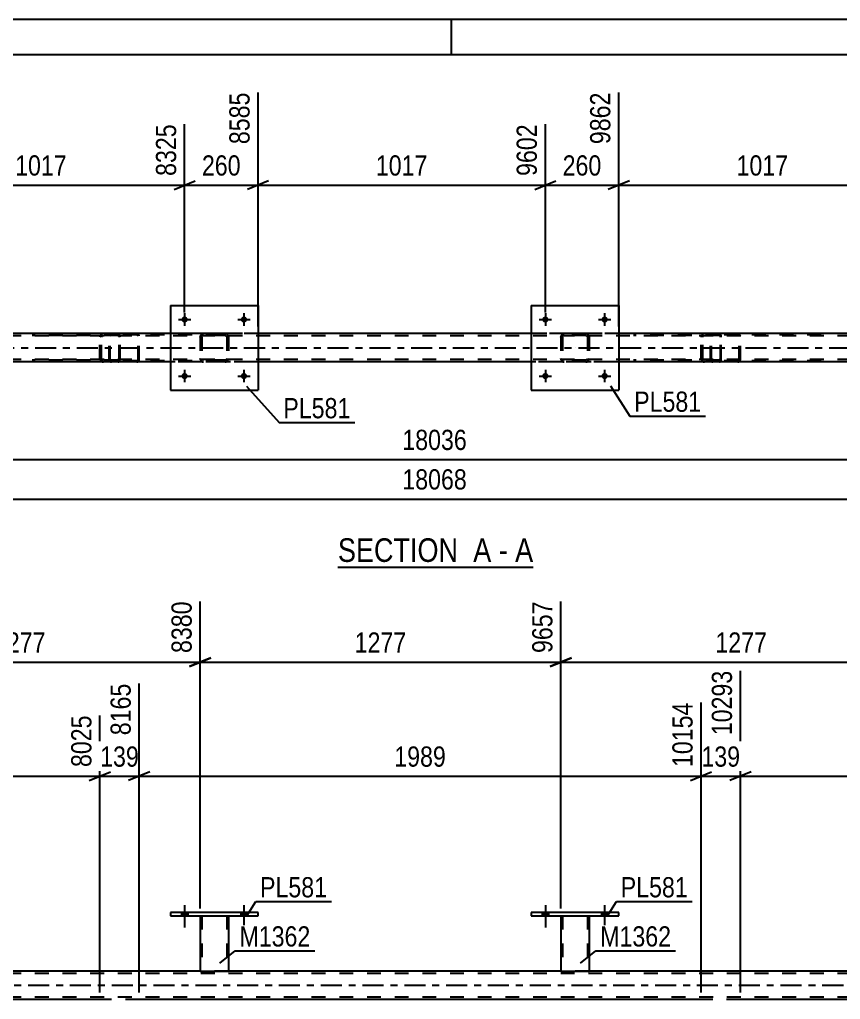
# Model space of a CAD drawing. Header units: millimetres. Extents: x 0 to 841, y 0 to 594.
# Drawn here: x 359.9 to 476.1, y 455.3 to 594 of the extents above; entities that cross this region are included whole.
import ezdxf

# ---------------------------------------------------------------- set-up
doc = ezdxf.new("R2010")
doc.units = ezdxf.units.MM
doc.linetypes.add('DXK_LINE_DOT2', pattern=[3.9198, 1.9599, -1.9599])
doc.linetypes.add('DXK_LINE_DOT3', pattern=[5.9187, 2.979, -0.9799, 0.9799, -0.9799])
doc.styles.add('Arial Narrow', font='ARIALN.TTF', dxfattribs={"height": 0.2})

# ---------------------------------------------------------------- blocks, each defined once
blk = doc.blocks.new('Unknown-814735430-1133')
at = {"color": 5, "linetype": 'Continuous'}
for p, q in [((841, 594), (0, 594)), ((421, 589), (421, 594)), ((836, 589), (5, 589))]:
    blk.add_line(p, q, dxfattribs=at)
blk = doc.blocks.new('Unknown-814735430-11 - 5134')
at = {"color": 6, "linetype": 'Continuous'}
blk.add_line((404.93, 516.48), (432.58, 516.48), dxfattribs=at)
at = {"color": 0, "linetype": 'Continuous'}
for points in [[(423.04, 517.23), (423.04, 520.73), (404.93, 520.73), (404.93, 517.23)], [(426.65, 517.23), (426.65, 520.73), (424.09, 520.73), (424.09, 517.23)], [(428.97, 517.23), (428.97, 520.73), (427.7, 520.73), (427.7, 517.23)], [(432.58, 517.23), (432.58, 520.73), (430.02, 520.73), (430.02, 517.23)]]:
    blk.add_wipeout(points, dxfattribs=at)
at = {"color": 7, "linetype": 'Continuous', "style": 'Arial Narrow'}
for s, p in [('SECTION ', (404.93, 517.23)), ('A', (424.09, 517.23)), ('A', (430.02, 517.23)), ('-', (427.7, 517.23))]:
    blk.add_text(s, height=3.34, dxfattribs=at).set_placement(p)
blk = doc.blocks.new('Part-814735430-5204 - 5134')
at = {"color": 2, "linetype": 'Continuous'}
for p, q in [((381.22, 553.54), (381.22, 541.54)), ((381.22, 553.54), (393.62, 553.54)), ((393.62, 553.54), (393.62, 541.54)), ((381.22, 541.54), (393.62, 541.54))]:
    blk.add_line(p, q, dxfattribs=at)
blk = doc.blocks.new('Part-814735430-5205 - 5134')
at = {"color": 7, "linetype": 'DXK_LINE_DOT2'}
for p, q in [((385.71, 549.5), (385.9, 549.54)), ((385.9, 549.54), (385.71, 549.5)), ((385.8, 549.28), (385.9, 549.3)), ((388.94, 549.54), (385.9, 549.54)), ((388.94, 549.3), (385.9, 549.3)), ((388.94, 549.54), (389.12, 549.5)), ((389.12, 549.5), (388.94, 549.54)), ((388.94, 549.3), (389.03, 549.28)), ((385.42, 549.06), (385.45, 549.24)), ((385.45, 549.24), (385.42, 549.06)), ((385.42, 549.06), (385.42, 546.02)), ((385.66, 549.06), (385.67, 549.15)), ((385.66, 549.06), (385.66, 546.02)), ((385.67, 549.15), (385.73, 549.23)), ((385.73, 549.23), (385.8, 549.28)), ((389.03, 549.28), (389.1, 549.23)), ((389.1, 549.23), (389.16, 549.15)), ((389.16, 549.15), (389.18, 549.06)), ((389.18, 549.06), (389.18, 546.02)), ((389.38, 549.24), (389.42, 549.06)), ((389.42, 549.06), (389.38, 549.24)), ((389.42, 549.06), (389.42, 546.02)), ((385.45, 545.83), (385.42, 546.02)), ((385.42, 546.02), (385.45, 545.83)), ((385.67, 545.92), (385.66, 546.02)), ((385.73, 545.85), (385.67, 545.92)), ((385.9, 545.54), (385.71, 545.57)), ((385.71, 545.57), (385.9, 545.54)), ((385.8, 545.79), (385.73, 545.85)), ((385.9, 545.78), (385.8, 545.79)), ((388.94, 545.78), (385.9, 545.78)), ((388.94, 545.54), (385.9, 545.54)), ((389.03, 545.79), (388.94, 545.78)), ((389.12, 545.57), (388.94, 545.54)), ((388.94, 545.54), (389.12, 545.57)), ((389.1, 545.85), (389.03, 545.79)), ((389.16, 545.92), (389.1, 545.85)), ((389.18, 546.02), (389.16, 545.92)), ((389.42, 546.02), (389.38, 545.83)), ((389.38, 545.83), (389.42, 546.02))]:
    blk.add_line(p, q, dxfattribs=at)
at = {"color": 7, "linetype": 'DXK_LINE_DOT3'}
blk.add_line((387.42, 547.54), (387.42, 547.54), dxfattribs=at)
at = {"color": 7, "linetype": 'DXK_LINE_DOT2'}
for centre, start, end in [((385.9, 549.06), 112.5, 157.5), ((385.9, 549.06), 112.5, 157.5), ((388.94, 549.06), 22.5, 67.5), ((388.94, 549.06), 22.5, 67.5), ((385.9, 546.02), 202.5, 247.5), ((385.9, 546.02), 202.5, 247.5), ((388.94, 546.02), 292.5, 337.5), ((388.94, 546.02), 292.5, 337.5)]:
    blk.add_arc(centre, 0.48, start, end, dxfattribs=at)
blk = doc.blocks.new('Part-814735430-5210 - 5134')
at = {"color": 2, "linetype": 'Continuous'}
for p, q in [((432.3, 553.54), (432.3, 541.54)), ((432.3, 553.54), (444.7, 553.54)), ((444.7, 553.54), (444.7, 541.54)), ((432.3, 541.54), (444.7, 541.54))]:
    blk.add_line(p, q, dxfattribs=at)
blk = doc.blocks.new('Part-814735430-5211 - 5134')
at = {"color": 7, "linetype": 'DXK_LINE_DOT2'}
for p, q in [((436.79, 549.5), (436.98, 549.54)), ((436.98, 549.54), (436.79, 549.5)), ((436.88, 549.28), (436.98, 549.3)), ((440.02, 549.54), (436.98, 549.54)), ((440.02, 549.3), (436.98, 549.3)), ((440.02, 549.54), (440.2, 549.5)), ((440.2, 549.5), (440.02, 549.54)), ((440.02, 549.3), (440.11, 549.28)), ((436.5, 549.06), (436.53, 549.24)), ((436.53, 549.24), (436.5, 549.06)), ((436.5, 549.06), (436.5, 546.02)), ((436.74, 549.06), (436.75, 549.15)), ((436.74, 549.06), (436.74, 546.02)), ((436.75, 549.15), (436.81, 549.23)), ((436.81, 549.23), (436.88, 549.28)), ((440.11, 549.28), (440.19, 549.23)), ((440.19, 549.23), (440.24, 549.15)), ((440.24, 549.15), (440.26, 549.06)), ((440.26, 549.06), (440.26, 546.02)), ((440.46, 549.24), (440.5, 549.06)), ((440.5, 549.06), (440.46, 549.24)), ((440.5, 549.06), (440.5, 546.02)), ((436.53, 545.83), (436.5, 546.02)), ((436.5, 546.02), (436.53, 545.83)), ((436.75, 545.92), (436.74, 546.02)), ((436.81, 545.85), (436.75, 545.92)), ((436.98, 545.54), (436.79, 545.57)), ((436.79, 545.57), (436.98, 545.54)), ((436.88, 545.79), (436.81, 545.85)), ((436.98, 545.78), (436.88, 545.79)), ((440.02, 545.78), (436.98, 545.78)), ((440.02, 545.54), (436.98, 545.54)), ((440.11, 545.79), (440.02, 545.78)), ((440.2, 545.57), (440.02, 545.54)), ((440.02, 545.54), (440.2, 545.57)), ((440.19, 545.85), (440.11, 545.79)), ((440.24, 545.92), (440.19, 545.85)), ((440.26, 546.02), (440.24, 545.92)), ((440.5, 546.02), (440.46, 545.83)), ((440.46, 545.83), (440.5, 546.02))]:
    blk.add_line(p, q, dxfattribs=at)
at = {"color": 7, "linetype": 'DXK_LINE_DOT3'}
blk.add_line((438.5, 547.54), (438.5, 547.54), dxfattribs=at)
at = {"color": 7, "linetype": 'DXK_LINE_DOT2'}
for centre, start, end in [((436.98, 549.06), 112.5, 157.5), ((436.98, 549.06), 112.5, 157.5), ((440.02, 549.06), 22.5, 67.5), ((440.02, 549.06), 22.5, 67.5), ((436.98, 546.02), 202.5, 247.5), ((436.98, 546.02), 202.5, 247.5), ((440.02, 546.02), 292.5, 337.5), ((440.02, 546.02), 292.5, 337.5)]:
    blk.add_arc(centre, 0.48, start, end, dxfattribs=at)
blk = doc.blocks.new('Bolt-814735430-5148 - 5134')
at = {"linetype": 'Continuous'}
for points in [[(383.66, 551.54, -1), (382.78, 551.54, -1)], [(392.06, 551.54, -1), (391.18, 551.54, -1)]]:
    blk.add_hatch(color=1, dxfattribs=at).paths.add_polyline_path(points)
at = {"color": 1, "linetype": 'Continuous'}
for p, q in [((383.22, 552.42), (383.22, 550.66)), ((391.62, 552.42), (391.62, 550.66)), ((382.34, 551.54), (384.1, 551.54)), ((390.74, 551.54), (392.5, 551.54))]:
    blk.add_line(p, q, dxfattribs=at)
blk = doc.blocks.new('Bolt-814735430-5149 - 5134')
at = {"linetype": 'Continuous'}
for points in [[(383.66, 543.54, -1), (382.78, 543.54, -1)], [(392.06, 543.54, -1), (391.18, 543.54, -1)]]:
    blk.add_hatch(color=1, dxfattribs=at).paths.add_polyline_path(points)
at = {"color": 1, "linetype": 'Continuous'}
for p, q in [((383.22, 544.42), (383.22, 542.66)), ((391.62, 544.42), (391.62, 542.66)), ((382.34, 543.54), (384.1, 543.54)), ((390.74, 543.54), (392.5, 543.54))]:
    blk.add_line(p, q, dxfattribs=at)
blk = doc.blocks.new('Bolt-814735430-5150 - 5134')
at = {"linetype": 'Continuous'}
for points in [[(434.74, 551.54, -1), (433.86, 551.54, -1)], [(443.14, 551.54, -1), (442.26, 551.54, -1)]]:
    blk.add_hatch(color=1, dxfattribs=at).paths.add_polyline_path(points)
at = {"color": 1, "linetype": 'Continuous'}
for p, q in [((434.3, 552.42), (434.3, 550.66)), ((442.7, 552.42), (442.7, 550.66)), ((433.42, 551.54), (435.18, 551.54)), ((441.82, 551.54), (443.58, 551.54))]:
    blk.add_line(p, q, dxfattribs=at)
blk = doc.blocks.new('Bolt-814735430-5151 - 5134')
at = {"linetype": 'Continuous'}
for points in [[(434.74, 543.54, -1), (433.86, 543.54, -1)], [(443.14, 543.54, -1), (442.26, 543.54, -1)]]:
    blk.add_hatch(color=1, dxfattribs=at).paths.add_polyline_path(points)
at = {"color": 1, "linetype": 'Continuous'}
for p, q in [((434.3, 544.42), (434.3, 542.66)), ((442.7, 544.42), (442.7, 542.66)), ((433.42, 543.54), (435.18, 543.54)), ((441.82, 543.54), (443.58, 543.54))]:
    blk.add_line(p, q, dxfattribs=at)
blk = doc.blocks.new('Part-814735430-5249 - 5134')
at = {"color": 7, "linetype": 'DXK_LINE_DOT2'}
for p, q in [((372.56, 549.34), (372.53, 549.22)), ((372.72, 549.28), (372.75, 549.33)), ((372.87, 549.54), (372.74, 549.51)), ((372.75, 549.33), (372.81, 549.36)), ((372.81, 549.36), (372.87, 549.38)), ((388.2, 549.54), (372.87, 549.54)), ((388.2, 549.38), (372.87, 549.38)), ((376.58, 549.51), (376.45, 549.54)), ((376.45, 549.38), (376.52, 549.36)), ((376.52, 549.36), (376.54, 549.35)), ((376.54, 549.35), (376.57, 549.33)), ((376.57, 549.33), (376.61, 549.28)), ((376.79, 549.22), (376.77, 549.34)), ((372.53, 545.86), (372.53, 549.22)), ((372.7, 549.22), (372.72, 549.28)), ((372.7, 545.86), (372.7, 549.22)), ((376.61, 549.28), (376.62, 549.22)), ((376.62, 545.86), (376.62, 549.22)), ((376.79, 545.86), (376.79, 549.22)), ((372.53, 545.86), (372.56, 545.73)), ((372.72, 545.79), (372.7, 545.86)), ((372.75, 545.74), (372.72, 545.79)), ((372.74, 545.56), (372.87, 545.54)), ((372.81, 545.71), (372.75, 545.74)), ((372.87, 545.7), (372.81, 545.71)), ((388.2, 545.7), (372.87, 545.7)), ((388.2, 545.54), (372.87, 545.54)), ((376.45, 545.7), (376.52, 545.71)), ((376.45, 545.54), (376.58, 545.56)), ((376.52, 545.71), (376.54, 545.72)), ((376.54, 545.72), (376.57, 545.74)), ((376.61, 545.79), (376.57, 545.74)), ((376.62, 545.86), (376.61, 545.79)), ((376.77, 545.73), (376.79, 545.86))]:
    blk.add_line(p, q, dxfattribs=at)
for centre, start, end in [((372.86, 549.2), 110.7583, 155.68), ((376.46, 549.2), 24.32, 69.2417), ((372.86, 545.87), 204.32, 249.2417)]:
    blk.add_arc(centre, 0.331, start, end, dxfattribs=at)
blk = doc.blocks.new('Part-814735430-5250 - 5134')
at = {"color": 7, "linetype": 'DXK_LINE_DOT2'}
for p, q in [((373.81, 549.54), (361.65, 549.54)), ((373.81, 549.3), (361.65, 549.3)), ((371.72, 549.54), (371.53, 549.5)), ((371.62, 549.28), (371.72, 549.3)), ((372.53, 549.3), (372.53, 549.54)), ((373.91, 549.5), (373.81, 549.54)), ((373.81, 549.3), (373.86, 549.28)), ((374, 549.4), (373.91, 549.5)), ((374.06, 549.24), (374, 549.4)), ((371.24, 549.19), (371.22, 549.06)), ((371.22, 546.02), (371.22, 549.06)), ((371.25, 549.24), (371.24, 549.19)), ((371.47, 549.06), (371.49, 549.15)), ((371.47, 546.02), (371.47, 549.06)), ((371.49, 549.15), (371.54, 549.23)), ((371.54, 549.23), (371.62, 549.28)), ((373.86, 549.28), (373.91, 549.23)), ((373.91, 549.23), (373.94, 549.15)), ((373.94, 549.15), (373.95, 549.06)), ((373.95, 546.02), (373.95, 549.06)), ((374.08, 549.06), (374.06, 549.24)), ((374.08, 546.02), (374.08, 549.06)), ((373.81, 545.78), (361.65, 545.78)), ((373.81, 545.54), (361.65, 545.54)), ((371.22, 546.02), (371.23, 545.93)), ((371.23, 545.93), (371.25, 545.83)), ((371.48, 545.95), (371.47, 546.02)), ((371.49, 545.92), (371.48, 545.95)), ((371.54, 545.85), (371.49, 545.92)), ((371.53, 545.57), (371.72, 545.54)), ((371.62, 545.79), (371.54, 545.85)), ((371.72, 545.78), (371.62, 545.79)), ((372.53, 545.54), (372.53, 545.78)), ((373.86, 545.79), (373.81, 545.78)), ((373.81, 545.54), (373.91, 545.57)), ((373.91, 545.85), (373.86, 545.79)), ((373.91, 545.85), (373.92, 545.88)), ((373.91, 545.57), (374, 545.68)), ((373.92, 545.88), (373.94, 545.92)), ((373.94, 545.92), (373.95, 546.02)), ((374, 545.68), (374.06, 545.83)), ((374.06, 545.83), (374.08, 546.02))]:
    blk.add_line(p, q, dxfattribs=at)
for centre, start, end in [((371.7, 549.04), 111.1941, 156.1506), ((371.7, 546.03), 203.8494, 248.8059)]:
    blk.add_arc(centre, 0.492, start, end, dxfattribs=at)
blk = doc.blocks.new('Part-814735430-5272 - 5134')
at = {"color": 7, "linetype": 'DXK_LINE_DOT2'}
for p, q in [((458.94, 549.54), (446.79, 549.54)), ((458.94, 549.3), (446.79, 549.3)), ((456.85, 549.54), (456.66, 549.5)), ((456.76, 549.28), (456.85, 549.3)), ((457.67, 549.3), (457.67, 549.54)), ((459.05, 549.5), (458.94, 549.54)), ((458.94, 549.3), (459, 549.28)), ((459.14, 549.4), (459.05, 549.5)), ((459.19, 549.24), (459.14, 549.4)), ((456.38, 549.19), (456.35, 549.06)), ((456.35, 546.02), (456.35, 549.06)), ((456.39, 549.24), (456.38, 549.19)), ((456.6, 549.06), (456.62, 549.15)), ((456.6, 546.02), (456.6, 549.06)), ((456.62, 549.15), (456.68, 549.23)), ((456.68, 549.23), (456.76, 549.28)), ((459, 549.28), (459.04, 549.23)), ((459.04, 549.23), (459.07, 549.15)), ((459.07, 549.15), (459.08, 549.06)), ((459.08, 546.02), (459.08, 549.06)), ((459.22, 549.06), (459.19, 549.24)), ((459.22, 546.02), (459.22, 549.06)), ((458.94, 545.78), (446.79, 545.78)), ((458.94, 545.54), (446.79, 545.54)), ((456.35, 546.02), (456.37, 545.93)), ((456.37, 545.93), (456.39, 545.83)), ((456.62, 545.95), (456.6, 546.02)), ((456.62, 545.92), (456.62, 545.95)), ((456.68, 545.85), (456.62, 545.92)), ((456.66, 545.57), (456.85, 545.54)), ((456.76, 545.79), (456.68, 545.85)), ((456.85, 545.78), (456.76, 545.79)), ((457.67, 545.54), (457.67, 545.78)), ((459, 545.79), (458.94, 545.78)), ((458.94, 545.54), (459.05, 545.57)), ((459.04, 545.85), (459, 545.79)), ((459.04, 545.85), (459.05, 545.88)), ((459.05, 545.88), (459.07, 545.92)), ((459.05, 545.57), (459.14, 545.68)), ((459.07, 545.92), (459.08, 546.02)), ((459.14, 545.68), (459.15, 545.71)), ((459.15, 545.71), (459.19, 545.83)), ((459.19, 545.83), (459.22, 546.02))]:
    blk.add_line(p, q, dxfattribs=at)
for centre, start, end in [((456.84, 549.04), 111.1941, 156.1506), ((456.84, 546.03), 203.8494, 248.8059)]:
    blk.add_arc(centre, 0.492, start, end, dxfattribs=at)
blk = doc.blocks.new('Part-814735430-5284 - 5134')
at = {"color": 7, "linetype": 'DXK_LINE_DOT2'}
for p, q in [((457.69, 549.34), (457.67, 549.22)), ((457.85, 549.28), (457.89, 549.33)), ((458.01, 549.54), (457.88, 549.51)), ((457.89, 549.33), (457.94, 549.36)), ((457.94, 549.36), (458.01, 549.38)), ((473.34, 549.54), (458.01, 549.54)), ((473.34, 549.38), (458.01, 549.38)), ((461.71, 549.51), (461.58, 549.54)), ((461.58, 549.38), (461.65, 549.36)), ((461.65, 549.36), (461.67, 549.35)), ((461.67, 549.35), (461.71, 549.33)), ((461.71, 549.33), (461.74, 549.28)), ((461.93, 549.22), (461.9, 549.34)), ((457.67, 545.86), (457.67, 549.22)), ((457.84, 549.22), (457.85, 549.28)), ((457.84, 545.86), (457.84, 549.22)), ((461.74, 549.28), (461.75, 549.22)), ((461.75, 545.86), (461.75, 549.22)), ((461.93, 545.86), (461.93, 549.22)), ((457.67, 545.86), (457.69, 545.73)), ((457.85, 545.79), (457.84, 545.86)), ((457.89, 545.74), (457.85, 545.79)), ((457.88, 545.56), (458.01, 545.54)), ((457.94, 545.71), (457.89, 545.74)), ((458.01, 545.7), (457.94, 545.71)), ((473.34, 545.7), (458.01, 545.7)), ((473.34, 545.54), (458.01, 545.54)), ((461.58, 545.7), (461.65, 545.71)), ((461.58, 545.54), (461.71, 545.56)), ((461.65, 545.71), (461.67, 545.72)), ((461.67, 545.72), (461.71, 545.74)), ((461.74, 545.79), (461.71, 545.74)), ((461.75, 545.86), (461.74, 545.79)), ((461.9, 545.73), (461.93, 545.86))]:
    blk.add_line(p, q, dxfattribs=at)
for centre, start, end in [((458, 549.2), 110.7583, 155.68), ((461.6, 549.2), 24.32, 69.2417), ((458, 545.87), 204.32, 249.2417)]:
    blk.add_arc(centre, 0.331, start, end, dxfattribs=at)
blk = doc.blocks.new('Part-814735430-5334 - 5134')
at = {"color": 7, "linetype": 'DXK_LINE_DOT2'}
for p, q in [((771.63, 549.54), (125.81, 549.54)), ((393.62, 549.54), (381.22, 549.54)), ((444.7, 549.54), (432.3, 549.54)), ((771.63, 549.22), (107.53, 549.22)), ((771.63, 545.86), (107.53, 545.86)), ((768.48, 545.54), (107.53, 545.54)), ((393.62, 545.54), (381.22, 545.54)), ((444.7, 545.54), (432.3, 545.54))]:
    blk.add_line(p, q, dxfattribs=at)
at = {"color": 2, "linetype": 'Continuous'}
for p, q in [((381.22, 549.54), (342.53, 549.54)), ((432.3, 549.54), (393.62, 549.54)), ((483.38, 549.54), (444.7, 549.54)), ((381.22, 545.54), (342.53, 545.54)), ((432.3, 545.54), (393.62, 545.54)), ((483.38, 545.54), (444.7, 545.54))]:
    blk.add_line(p, q, dxfattribs=at)
at = {"color": 7, "linetype": 'DXK_LINE_DOT3'}
blk.add_line((107.53, 547.54), (771.63, 547.54), dxfattribs=at)
blk = doc.blocks.new('Bolt-814735430-3315 - 3299')
at = {"linetype": 'Continuous'}
for points in [[(433.86, 467.13), (434.74, 467.13), (434.74, 467.61), (433.86, 467.61)], [(442.26, 467.13), (443.14, 467.13), (443.14, 467.61), (442.26, 467.61)]]:
    blk.add_hatch(color=1, dxfattribs=at).paths.add_polyline_path(points)
at = {"color": 1, "linetype": 'Continuous'}
for p, q in [((433.86, 467.61), (433.86, 467.13)), ((434.3, 468.61), (434.3, 465.49)), ((434.74, 467.61), (434.74, 467.13)), ((442.26, 467.61), (442.26, 467.13)), ((442.7, 468.61), (442.7, 465.49)), ((443.14, 467.61), (443.14, 467.13))]:
    blk.add_line(p, q, dxfattribs=at)
blk = doc.blocks.new('Bolt-814735430-3313 - 3299')
at = {"linetype": 'Continuous'}
for points in [[(382.78, 467.13), (383.66, 467.13), (383.66, 467.61), (382.78, 467.61)], [(391.18, 467.13), (392.06, 467.13), (392.06, 467.61), (391.18, 467.61)]]:
    blk.add_hatch(color=1, dxfattribs=at).paths.add_polyline_path(points)
at = {"color": 1, "linetype": 'Continuous'}
for p, q in [((382.78, 467.61), (382.78, 467.13)), ((383.22, 468.61), (383.22, 465.49)), ((383.66, 467.61), (383.66, 467.13)), ((391.18, 467.61), (391.18, 467.13)), ((391.62, 468.61), (391.62, 465.49)), ((392.06, 467.61), (392.06, 467.13))]:
    blk.add_line(p, q, dxfattribs=at)
blk = doc.blocks.new('Bolt-814735430-3314 - 3299')
at = {"linetype": 'Continuous'}
for points in [[(382.78, 467.13), (383.66, 467.13), (383.66, 467.61), (382.78, 467.61)], [(391.18, 467.13), (392.06, 467.13), (392.06, 467.61), (391.18, 467.61)]]:
    blk.add_hatch(color=1, dxfattribs=at).paths.add_polyline_path(points)
at = {"color": 1, "linetype": 'Continuous'}
for p, q in [((382.78, 467.61), (382.78, 467.13)), ((383.22, 468.61), (383.22, 465.49)), ((383.66, 467.61), (383.66, 467.13)), ((391.18, 467.61), (391.18, 467.13)), ((391.62, 468.61), (391.62, 465.49)), ((392.06, 467.61), (392.06, 467.13))]:
    blk.add_line(p, q, dxfattribs=at)
blk = doc.blocks.new('Bolt-814735430-3316 - 3299')
at = {"linetype": 'Continuous'}
for points in [[(433.86, 467.13), (434.74, 467.13), (434.74, 467.61), (433.86, 467.61)], [(442.26, 467.13), (443.14, 467.13), (443.14, 467.61), (442.26, 467.61)]]:
    blk.add_hatch(color=1, dxfattribs=at).paths.add_polyline_path(points)
at = {"color": 1, "linetype": 'Continuous'}
for p, q in [((433.86, 467.61), (433.86, 467.13)), ((434.3, 468.61), (434.3, 465.49)), ((434.74, 467.61), (434.74, 467.13)), ((442.26, 467.61), (442.26, 467.13)), ((442.7, 468.61), (442.7, 465.49)), ((443.14, 467.61), (443.14, 467.13))]:
    blk.add_line(p, q, dxfattribs=at)
blk = doc.blocks.new('Part-814735430-3418 - 3299')
at = {"color": 7, "linetype": 'DXK_LINE_DOT2'}
for p, q in [((385.42, 467.14), (389.42, 467.14)), ((385.42, 467.13), (385.42, 467.14)), ((385.42, 467.14), (385.42, 467.13)), ((385.66, 467.14), (385.66, 459.29)), ((389.18, 467.14), (389.18, 459.29)), ((389.42, 467.14), (389.42, 467.13)), ((389.42, 467.13), (389.42, 467.14)), ((389.12, 459.29), (389.16, 459.29)), ((389.12, 459.29), (389.16, 459.29)), ((389.16, 459.29), (389.18, 459.29)), ((389.16, 459.29), (389.18, 459.29))]:
    blk.add_line(p, q, dxfattribs=at)
at = {"color": 2, "linetype": 'Continuous'}
for p, q in [((385.42, 467.13), (385.42, 459.29)), ((389.42, 467.13), (389.42, 459.29)), ((385.42, 459.29), (389.42, 459.29))]:
    blk.add_line(p, q, dxfattribs=at)
blk = doc.blocks.new('Part-814735430-3423 - 3299')
at = {"color": 2, "linetype": 'Continuous'}
for p, q in [((432.3, 467.61), (432.3, 467.13)), ((444.7, 467.61), (432.3, 467.61)), ((444.7, 467.13), (444.7, 467.61)), ((432.3, 467.13), (444.7, 467.13))]:
    blk.add_line(p, q, dxfattribs=at)
blk = doc.blocks.new('Part-814735430-3428 - 3299')
at = {"color": 7, "linetype": 'DXK_LINE_DOT2'}
for p, q in [((436.5, 467.14), (440.5, 467.14)), ((436.5, 467.13), (436.5, 467.14)), ((436.5, 467.14), (436.5, 467.13)), ((436.74, 467.14), (436.74, 459.29)), ((440.26, 467.14), (440.26, 459.29)), ((440.5, 467.14), (440.5, 467.13)), ((440.5, 467.13), (440.5, 467.14)), ((440.2, 459.29), (440.24, 459.29)), ((440.2, 459.29), (440.24, 459.29)), ((440.24, 459.29), (440.26, 459.29)), ((440.24, 459.29), (440.26, 459.29))]:
    blk.add_line(p, q, dxfattribs=at)
at = {"color": 2, "linetype": 'Continuous'}
for p, q in [((436.5, 467.13), (436.5, 459.29)), ((440.5, 467.13), (440.5, 459.29)), ((436.5, 459.29), (440.5, 459.29))]:
    blk.add_line(p, q, dxfattribs=at)
blk = doc.blocks.new('Part-814735430-3413 - 3299')
at = {"color": 2, "linetype": 'Continuous'}
for p, q in [((381.22, 467.61), (381.22, 467.13)), ((393.62, 467.61), (381.22, 467.61)), ((393.62, 467.13), (393.62, 467.61)), ((381.22, 467.13), (393.62, 467.13))]:
    blk.add_line(p, q, dxfattribs=at)
blk = doc.blocks.new('Part-814735430-3633 - 3299')
at = {"color": 2, "linetype": 'Continuous'}
for p, q in [((385.42, 459.29), (338.33, 459.29)), ((436.5, 459.29), (389.42, 459.29)), ((487.58, 459.29), (440.5, 459.29)), ((371.22, 455.29), (291.66, 455.29)), ((456.35, 455.29), (376.79, 455.29)), ((541.48, 455.29), (461.93, 455.29))]:
    blk.add_line(p, q, dxfattribs=at)
at = {"color": 7, "linetype": 'DXK_LINE_DOT2'}
for p, q in [((389.42, 459.29), (385.42, 459.29)), ((440.5, 459.29), (436.5, 459.29)), ((771.63, 458.97), (65.13, 458.97)), ((771.63, 455.61), (65.13, 455.61)), ((376.79, 455.29), (371.22, 455.29)), ((461.93, 455.29), (456.35, 455.29))]:
    blk.add_line(p, q, dxfattribs=at)
at = {"color": 7, "linetype": 'DXK_LINE_DOT3'}
blk.add_line((65.13, 457.29), (771.63, 457.29), dxfattribs=at)
blk = doc.blocks.new('StraightDimension-814735430-9556 - 5134')
at = {"color": 7, "linetype": 'Continuous'}
for p, q in [((393.62, 550.54), (393.62, 583.68)), ((383.22, 552.54), (383.22, 579.18)), ((381.72, 569.97), (384.72, 571.17)), ((383.22, 570.57), (393.62, 570.57)), ((395.12, 571.17), (392.12, 569.97))]:
    blk.add_line(p, q, dxfattribs=at)
at = {"color": 0}
blk.add_wipeout([(391.76, 571.32), (391.76, 575.52), (385.07, 575.52), (385.07, 571.32)], dxfattribs=at)
at = {"color": 3, "style": 'Arial Narrow'}
blk.add_text('260', height=2.863, dxfattribs=at).set_placement((385.67, 571.92))
at = {"color": 0, "linetype": 'Continuous'}
blk.add_wipeout([(393.02, 584.28), (388.82, 584.28), (388.82, 575.77), (393.02, 575.77)], dxfattribs=at)
at = {"color": 3, "linetype": 'Continuous', "style": 'Arial Narrow'}
blk.add_text('8585', height=2.863, rotation=90.0002, dxfattribs=at).set_placement((392.42, 576.37))
blk = doc.blocks.new('StraightDimension-814735430-8893 - 5134')
at = {"color": 7, "linetype": 'Continuous'}
blk.add_line((65.61, 531.72), (771.63, 531.72), dxfattribs=at)
at = {"color": 0}
blk.add_wipeout([(423.79, 532.47), (423.79, 536.67), (413.45, 536.67), (413.45, 532.47)], dxfattribs=at)
at = {"color": 3, "style": 'Arial Narrow'}
blk.add_text('18036', height=2.863, dxfattribs=at).set_placement((414.05, 533.07))
blk = doc.blocks.new('StraightDimension-814735430-9553 - 5134')
at = {"color": 7, "linetype": 'Continuous'}
for p, q in [((444.7, 550.54), (444.7, 583.68)), ((485.38, 552.54), (485.38, 581.01)), ((446.2, 571.17), (443.2, 569.97)), ((444.7, 570.57), (485.38, 570.57)), ((483.88, 569.97), (486.88, 571.17))]:
    blk.add_line(p, q, dxfattribs=at)
at = {"color": 0}
blk.add_wipeout([(469.29, 571.32), (469.29, 575.52), (460.78, 575.52), (460.78, 571.32)], dxfattribs=at)
at = {"color": 3, "style": 'Arial Narrow'}
blk.add_text('1017', height=2.863, dxfattribs=at).set_placement((461.38, 571.92))
at = {"color": 0, "linetype": 'Continuous'}
blk.add_wipeout([(484.78, 581.61), (480.58, 581.61), (480.58, 571.27), (484.78, 571.27)], dxfattribs=at)
at = {"color": 3, "linetype": 'Continuous', "style": 'Arial Narrow'}
blk.add_text('10879', height=2.863, rotation=90.0002, dxfattribs=at).set_placement((484.18, 571.87))
blk = doc.blocks.new('StraightDimension-814735430-9554 - 5134')
at = {"color": 7, "linetype": 'Continuous'}
for p, q in [((444.7, 550.54), (444.7, 583.68)), ((434.3, 552.54), (434.3, 579.18)), ((432.8, 569.97), (435.8, 571.17)), ((434.3, 570.57), (444.7, 570.57)), ((446.2, 571.17), (443.2, 569.97))]:
    blk.add_line(p, q, dxfattribs=at)
at = {"color": 0}
blk.add_wipeout([(442.84, 571.32), (442.84, 575.52), (436.15, 575.52), (436.15, 571.32)], dxfattribs=at)
at = {"color": 3, "style": 'Arial Narrow'}
blk.add_text('260', height=2.863, dxfattribs=at).set_placement((436.75, 571.92))
at = {"color": 0, "linetype": 'Continuous'}
blk.add_wipeout([(444.1, 584.28), (439.9, 584.28), (439.9, 575.77), (444.1, 575.77)], dxfattribs=at)
at = {"color": 3, "linetype": 'Continuous', "style": 'Arial Narrow'}
blk.add_text('9862', height=2.863, rotation=90.0002, dxfattribs=at).set_placement((443.5, 576.37))
blk = doc.blocks.new('StraightDimension-814735430-9555 - 5134')
at = {"color": 7, "linetype": 'Continuous'}
for p, q in [((393.62, 550.54), (393.62, 583.68)), ((434.3, 552.54), (434.3, 579.18)), ((395.12, 571.17), (392.12, 569.97)), ((393.62, 570.57), (434.3, 570.57)), ((432.8, 569.97), (435.8, 571.17))]:
    blk.add_line(p, q, dxfattribs=at)
at = {"color": 0}
blk.add_wipeout([(418.21, 571.32), (418.21, 575.52), (409.7, 575.52), (409.7, 571.32)], dxfattribs=at)
at = {"color": 3, "style": 'Arial Narrow'}
blk.add_text('1017', height=2.863, dxfattribs=at).set_placement((410.3, 571.92))
at = {"color": 0, "linetype": 'Continuous'}
blk.add_wipeout([(433.7, 579.78), (429.5, 579.78), (429.5, 571.27), (433.7, 571.27)], dxfattribs=at)
at = {"color": 3, "linetype": 'Continuous', "style": 'Arial Narrow'}
blk.add_text('9602', height=2.863, rotation=90.0002, dxfattribs=at).set_placement((433.1, 571.87))
blk = doc.blocks.new('StraightDimension-814735430-9557 - 5134')
at = {"color": 7, "linetype": 'Continuous'}
for p, q in [((342.53, 550.54), (342.53, 583.68)), ((383.22, 552.54), (383.22, 579.18)), ((344.03, 571.17), (341.03, 569.97)), ((342.53, 570.57), (383.22, 570.57)), ((381.72, 569.97), (384.72, 571.17))]:
    blk.add_line(p, q, dxfattribs=at)
at = {"color": 0}
blk.add_wipeout([(367.13, 571.32), (367.13, 575.52), (358.62, 575.52), (358.62, 571.32)], dxfattribs=at)
at = {"color": 3, "style": 'Arial Narrow'}
blk.add_text('1017', height=2.863, dxfattribs=at).set_placement((359.22, 571.92))
at = {"color": 0, "linetype": 'Continuous'}
blk.add_wipeout([(382.62, 579.78), (378.42, 579.78), (378.42, 571.27), (382.62, 571.27)], dxfattribs=at)
at = {"color": 3, "linetype": 'Continuous', "style": 'Arial Narrow'}
blk.add_text('8325', height=2.863, rotation=90.0002, dxfattribs=at).set_placement((382.02, 571.87))
blk = doc.blocks.new('StraightDimension-814735430-12054 - 5134')
at = {"color": 7, "linetype": 'Continuous'}
blk.add_line((64.97, 526.13), (772.27, 526.13), dxfattribs=at)
at = {"color": 0}
blk.add_wipeout([(423.79, 526.88), (423.79, 531.08), (413.45, 531.08), (413.45, 526.88)], dxfattribs=at)
at = {"color": 3, "style": 'Arial Narrow'}
blk.add_text('18068', height=2.863, dxfattribs=at).set_placement((414.05, 527.48))
blk = doc.blocks.new('StraightDimension-814735430-4415 - 3299')
at = {"color": 7, "linetype": 'Continuous'}
for p, q in [((461.93, 456.29), (461.93, 501.83)), ((541.48, 456.29), (541.48, 497.33)), ((463.43, 487.49), (460.43, 486.29)), ((461.93, 486.89), (541.48, 486.89)), ((539.98, 486.29), (542.98, 487.49))]:
    blk.add_line(p, q, dxfattribs=at)
at = {"color": 0}
blk.add_wipeout([(505.96, 487.64), (505.96, 491.84), (497.45, 491.84), (497.45, 487.64)], dxfattribs=at)
at = {"color": 3, "style": 'Arial Narrow'}
blk.add_text('1989', height=2.863, dxfattribs=at).set_placement((498.05, 488.24))
at = {"color": 0, "linetype": 'Continuous'}
blk.add_wipeout([(540.88, 497.93), (536.68, 497.93), (536.68, 487.59), (540.88, 487.59)], dxfattribs=at)
at = {"color": 3, "linetype": 'Continuous', "style": 'Arial Narrow'}
blk.add_text('12282', height=2.863, rotation=90.0002, dxfattribs=at).set_placement((540.28, 488.19))
blk = doc.blocks.new('StraightDimension-814735430-7965 - 3299')
at = {"color": 7, "linetype": 'Continuous'}
for p, q in [((385.42, 468.14), (385.42, 511.64)), ((436.5, 468.14), (436.5, 511.64)), ((386.92, 503.63), (383.92, 502.43)), ((435, 502.43), (438, 503.63)), ((385.42, 503.03), (436.5, 503.03))]:
    blk.add_line(p, q, dxfattribs=at)
at = {"color": 0}
blk.add_wipeout([(415.21, 503.78), (415.21, 507.98), (406.7, 507.98), (406.7, 503.78)], dxfattribs=at)
at = {"color": 3, "style": 'Arial Narrow'}
blk.add_text('1277', height=2.863, dxfattribs=at).set_placement((407.3, 504.38))
at = {"color": 0, "linetype": 'Continuous'}
blk.add_wipeout([(435.9, 512.24), (431.7, 512.24), (431.7, 503.73), (435.9, 503.73)], dxfattribs=at)
at = {"color": 3, "linetype": 'Continuous', "style": 'Arial Narrow'}
blk.add_text('9657', height=2.863, rotation=90.0002, dxfattribs=at).set_placement((435.3, 504.33))
blk = doc.blocks.new('StraightDimension-814735430-4391 - 3299')
at = {"color": 7, "linetype": 'Continuous'}
for p, q in [((461.93, 456.29), (461.93, 501.83)), ((456.35, 456.29), (456.35, 497.33)), ((454.85, 486.29), (457.85, 487.49)), ((456.35, 486.89), (461.93, 486.89)), ((463.43, 487.49), (460.43, 486.29))]:
    blk.add_line(p, q, dxfattribs=at)
at = {"color": 0}
blk.add_wipeout([(462.48, 487.64), (462.48, 491.84), (455.8, 491.84), (455.8, 487.64)], dxfattribs=at)
at = {"color": 3, "style": 'Arial Narrow'}
blk.add_text('139', height=2.863, dxfattribs=at).set_placement((456.4, 488.24))
at = {"color": 0, "linetype": 'Continuous'}
blk.add_wipeout([(461.33, 502.43), (457.13, 502.43), (457.13, 492.09), (461.33, 492.09)], dxfattribs=at)
at = {"color": 3, "linetype": 'Continuous', "style": 'Arial Narrow'}
blk.add_text('10293', height=2.863, rotation=90.0002, dxfattribs=at).set_placement((460.73, 492.69))
blk = doc.blocks.new('StraightDimension-814735430-4329 - 3299')
at = {"color": 7, "linetype": 'Continuous'}
for p, q in [((291.66, 456.29), (291.66, 500)), ((371.22, 456.29), (371.22, 495.5)), ((293.16, 487.49), (290.16, 486.29)), ((291.66, 486.89), (371.22, 486.89)), ((369.72, 486.29), (372.72, 487.49))]:
    blk.add_line(p, q, dxfattribs=at)
at = {"color": 0}
blk.add_wipeout([(335.69, 487.64), (335.69, 491.84), (327.18, 491.84), (327.18, 487.64)], dxfattribs=at)
at = {"color": 3, "style": 'Arial Narrow'}
blk.add_text('1989', height=2.863, dxfattribs=at).set_placement((327.78, 488.24))
at = {"color": 0, "linetype": 'Continuous'}
blk.add_wipeout([(370.62, 496.1), (366.42, 496.1), (366.42, 487.59), (370.62, 487.59)], dxfattribs=at)
at = {"color": 3, "linetype": 'Continuous', "style": 'Arial Narrow'}
blk.add_text('8025', height=2.863, rotation=90.0002, dxfattribs=at).set_placement((370.02, 488.19))
blk = doc.blocks.new('StraightDimension-814735430-4353 - 3299')
at = {"color": 7, "linetype": 'Continuous'}
for p, q in [((376.79, 456.29), (376.79, 500)), ((371.22, 456.29), (371.22, 495.5)), ((369.72, 486.29), (372.72, 487.49)), ((371.22, 486.89), (376.79, 486.89)), ((378.29, 487.49), (375.29, 486.29))]:
    blk.add_line(p, q, dxfattribs=at)
at = {"color": 0}
blk.add_wipeout([(377.35, 487.64), (377.35, 491.84), (370.66, 491.84), (370.66, 487.64)], dxfattribs=at)
at = {"color": 3, "style": 'Arial Narrow'}
blk.add_text('139', height=2.863, dxfattribs=at).set_placement((371.26, 488.24))
at = {"color": 0, "linetype": 'Continuous'}
blk.add_wipeout([(376.19, 500.6), (371.99, 500.6), (371.99, 492.09), (376.19, 492.09)], dxfattribs=at)
at = {"color": 3, "linetype": 'Continuous', "style": 'Arial Narrow'}
blk.add_text('8165', height=2.863, rotation=90.0002, dxfattribs=at).set_placement((375.59, 492.69))
blk = doc.blocks.new('StraightDimension-814735430-4372 - 3299')
at = {"color": 7, "linetype": 'Continuous'}
for p, q in [((376.79, 456.29), (376.79, 500)), ((456.35, 456.29), (456.35, 497.33)), ((378.29, 487.49), (375.29, 486.29)), ((376.79, 486.89), (456.35, 486.89)), ((454.85, 486.29), (457.85, 487.49))]:
    blk.add_line(p, q, dxfattribs=at)
at = {"color": 0}
blk.add_wipeout([(420.83, 487.64), (420.83, 491.84), (412.31, 491.84), (412.31, 487.64)], dxfattribs=at)
at = {"color": 3, "style": 'Arial Narrow'}
blk.add_text('1989', height=2.863, dxfattribs=at).set_placement((412.91, 488.24))
at = {"color": 0, "linetype": 'Continuous'}
blk.add_wipeout([(455.75, 497.93), (451.55, 497.93), (451.55, 487.59), (455.75, 487.59)], dxfattribs=at)
at = {"color": 3, "linetype": 'Continuous', "style": 'Arial Narrow'}
blk.add_text('10154', height=2.863, rotation=90.0002, dxfattribs=at).set_placement((455.15, 488.19))
blk = doc.blocks.new('StraightDimension-814735430-7964 - 3299')
at = {"color": 7, "linetype": 'Continuous'}
for p, q in [((487.58, 468.14), (487.58, 513.47)), ((436.5, 468.14), (436.5, 511.64)), ((438, 503.63), (435, 502.43)), ((486.08, 502.43), (489.08, 503.63)), ((436.5, 503.03), (487.58, 503.03))]:
    blk.add_line(p, q, dxfattribs=at)
at = {"color": 0}
blk.add_wipeout([(466.29, 503.78), (466.29, 507.98), (457.78, 507.98), (457.78, 503.78)], dxfattribs=at)
at = {"color": 3, "style": 'Arial Narrow'}
blk.add_text('1277', height=2.863, dxfattribs=at).set_placement((458.38, 504.38))
at = {"color": 0, "linetype": 'Continuous'}
blk.add_wipeout([(486.98, 514.07), (482.78, 514.07), (482.78, 503.73), (486.98, 503.73)], dxfattribs=at)
at = {"color": 3, "linetype": 'Continuous', "style": 'Arial Narrow'}
blk.add_text('10934', height=2.863, rotation=90.0002, dxfattribs=at).set_placement((486.38, 504.33))
blk = doc.blocks.new('StraightDimension-814735430-7966 - 3299')
at = {"color": 7, "linetype": 'Continuous'}
for p, q in [((334.33, 468.14), (334.33, 511.64)), ((385.42, 468.14), (385.42, 511.64)), ((335.83, 503.63), (332.83, 502.43)), ((383.92, 502.43), (386.92, 503.63)), ((334.33, 503.03), (385.42, 503.03))]:
    blk.add_line(p, q, dxfattribs=at)
at = {"color": 0}
blk.add_wipeout([(364.13, 503.78), (364.13, 507.98), (355.62, 507.98), (355.62, 503.78)], dxfattribs=at)
at = {"color": 3, "style": 'Arial Narrow'}
blk.add_text('1277', height=2.863, dxfattribs=at).set_placement((356.22, 504.38))
at = {"color": 0, "linetype": 'Continuous'}
blk.add_wipeout([(384.82, 512.24), (380.62, 512.24), (380.62, 503.73), (384.82, 503.73)], dxfattribs=at)
at = {"color": 3, "linetype": 'Continuous', "style": 'Arial Narrow'}
blk.add_text('8380', height=2.863, rotation=90.0002, dxfattribs=at).set_placement((384.22, 504.33))
blk = doc.blocks.new('Mark-814735430-5200 - 5134')
at = {"color": 0}
blk.add_wipeout([(406.7, 537.56), (406.7, 540.56), (397.2, 540.56), (397.2, 537.56)], dxfattribs=at)
blk.add_wipeout([(406.7, 537.56), (406.7, 540.56), (397.2, 540.56), (397.2, 537.56)], dxfattribs=at)
at = {"color": 30, "linetype": 'Continuous'}
for p, q in [((392, 542.09), (396.6, 536.96)), ((396.6, 536.96), (407.3, 536.96))]:
    blk.add_line(p, q, dxfattribs=at)
at = {"color": 3, "style": 'Arial Narrow'}
blk.add_text('PL581', height=2.863, dxfattribs=at).set_placement((397.2, 537.56))
blk = doc.blocks.new('Mark-814735430-5206 - 5134')
at = {"color": 0}
blk.add_wipeout([(456.39, 538.48), (456.39, 541.48), (446.88, 541.48), (446.88, 538.48)], dxfattribs=at)
blk.add_wipeout([(456.39, 538.48), (456.39, 541.48), (446.88, 541.48), (446.88, 538.48)], dxfattribs=at)
at = {"color": 30, "linetype": 'Continuous'}
for p, q in [((443.51, 542.13), (446.28, 537.88)), ((446.28, 537.88), (456.99, 537.88))]:
    blk.add_line(p, q, dxfattribs=at)
at = {"color": 3, "style": 'Arial Narrow'}
blk.add_text('PL581', height=2.863, dxfattribs=at).set_placement((446.88, 538.48))
blk = doc.blocks.new('Mark-814735430-3424 - 3299')
at = {"color": 0}
blk.add_wipeout([(452.12, 462.78), (452.12, 465.78), (442.07, 465.78), (442.07, 462.78)], dxfattribs=at)
blk.add_wipeout([(452.12, 462.78), (452.12, 465.78), (442.07, 465.78), (442.07, 462.78)], dxfattribs=at)
at = {"color": 30, "linetype": 'Continuous'}
for p, q in [((439.27, 460.4), (441.47, 462.18)), ((441.47, 462.18), (452.72, 462.18))]:
    blk.add_line(p, q, dxfattribs=at)
at = {"color": 3, "style": 'Arial Narrow'}
blk.add_text('M1362', height=2.863, dxfattribs=at).set_placement((442.07, 462.78))
blk = doc.blocks.new('Mark-814735430-3409 - 3299')
at = {"color": 0}
blk.add_wipeout([(403.4, 469.74), (403.4, 472.74), (393.9, 472.74), (393.9, 469.74)], dxfattribs=at)
blk.add_wipeout([(403.4, 469.74), (403.4, 472.74), (393.9, 472.74), (393.9, 469.74)], dxfattribs=at)
at = {"color": 30, "linetype": 'Continuous'}
for p, q in [((392.03, 467.13), (393.3, 469.14)), ((393.3, 469.14), (404, 469.14))]:
    blk.add_line(p, q, dxfattribs=at)
at = {"color": 3, "style": 'Arial Narrow'}
blk.add_text('PL581', height=2.863, dxfattribs=at).set_placement((393.9, 469.74))
blk = doc.blocks.new('Mark-814735430-3414 - 3299')
at = {"color": 0}
blk.add_wipeout([(401.04, 462.78), (401.04, 465.78), (390.99, 465.78), (390.99, 462.78)], dxfattribs=at)
blk.add_wipeout([(401.04, 462.78), (401.04, 465.78), (390.99, 465.78), (390.99, 462.78)], dxfattribs=at)
at = {"color": 30, "linetype": 'Continuous'}
for p, q in [((388.19, 460.4), (390.39, 462.18)), ((390.39, 462.18), (401.64, 462.18))]:
    blk.add_line(p, q, dxfattribs=at)
at = {"color": 3, "style": 'Arial Narrow'}
blk.add_text('M1362', height=2.863, dxfattribs=at).set_placement((390.99, 462.78))
blk = doc.blocks.new('Mark-814735430-3419 - 3299')
at = {"color": 0}
blk.add_wipeout([(454.48, 469.74), (454.48, 472.74), (444.98, 472.74), (444.98, 469.74)], dxfattribs=at)
blk.add_wipeout([(454.48, 469.74), (454.48, 472.74), (444.98, 472.74), (444.98, 469.74)], dxfattribs=at)
at = {"color": 30, "linetype": 'Continuous'}
for p, q in [((443.11, 467.13), (444.38, 469.14)), ((444.38, 469.14), (455.08, 469.14))]:
    blk.add_line(p, q, dxfattribs=at)
at = {"color": 3, "style": 'Arial Narrow'}
blk.add_text('PL581', height=2.863, dxfattribs=at).set_placement((444.98, 469.74))

msp = doc.modelspace()

# ---------------------------------------------------------------- block references
for name in ['Unknown-814735430-1133', 'Part-814735430-5204 - 5134', 'Part-814735430-5210 - 5134', 'Bolt-814735430-5148 - 5134', 'Bolt-814735430-5150 - 5134', 'Part-814735430-5334 - 5134', 'Part-814735430-5250 - 5134', 'Part-814735430-5249 - 5134', 'Part-814735430-5205 - 5134', 'Part-814735430-5211 - 5134', 'Part-814735430-5272 - 5134', 'Part-814735430-5284 - 5134', 'Bolt-814735430-5149 - 5134', 'Bolt-814735430-5151 - 5134', 'Part-814735430-3413 - 3299', 'Bolt-814735430-3313 - 3299', 'Bolt-814735430-3314 - 3299', 'Part-814735430-3423 - 3299', 'Bolt-814735430-3315 - 3299', 'Bolt-814735430-3316 - 3299', 'Part-814735430-3418 - 3299', 'Part-814735430-3428 - 3299', 'Part-814735430-3633 - 3299']:
    msp.add_blockref(name, (0, 0))

# ---------------------------------------------------------------- next in the draw order: block references
for name in ['StraightDimension-814735430-9556 - 5134', 'StraightDimension-814735430-9553 - 5134', 'StraightDimension-814735430-8893 - 5134', 'Unknown-814735430-11 - 5134', 'StraightDimension-814735430-7965 - 3299', 'StraightDimension-814735430-4415 - 3299', 'StraightDimension-814735430-4329 - 3299']:
    msp.add_blockref(name, (0, 0))

# ---------------------------------------------------------------- next in the draw order: block references
for name in ['StraightDimension-814735430-9554 - 5134', 'StraightDimension-814735430-9557 - 5134', 'StraightDimension-814735430-12054 - 5134', 'StraightDimension-814735430-4391 - 3299', 'StraightDimension-814735430-4353 - 3299']:
    msp.add_blockref(name, (0, 0))

# ---------------------------------------------------------------- next in the draw order: block references
for name in ['StraightDimension-814735430-9555 - 5134', 'Mark-814735430-5200 - 5134', 'Mark-814735430-5206 - 5134', 'StraightDimension-814735430-4372 - 3299']:
    msp.add_blockref(name, (0, 0))

# ---------------------------------------------------------------- next in the draw order: block references
for name in ['StraightDimension-814735430-7964 - 3299', 'StraightDimension-814735430-7966 - 3299', 'Mark-814735430-3409 - 3299', 'Mark-814735430-3414 - 3299', 'Mark-814735430-3424 - 3299']:
    msp.add_blockref(name, (0, 0))

# ---------------------------------------------------------------- next in the draw order: block references
msp.add_blockref('Mark-814735430-3419 - 3299', (0, 0))

doc.saveas('drawing.dxf')
